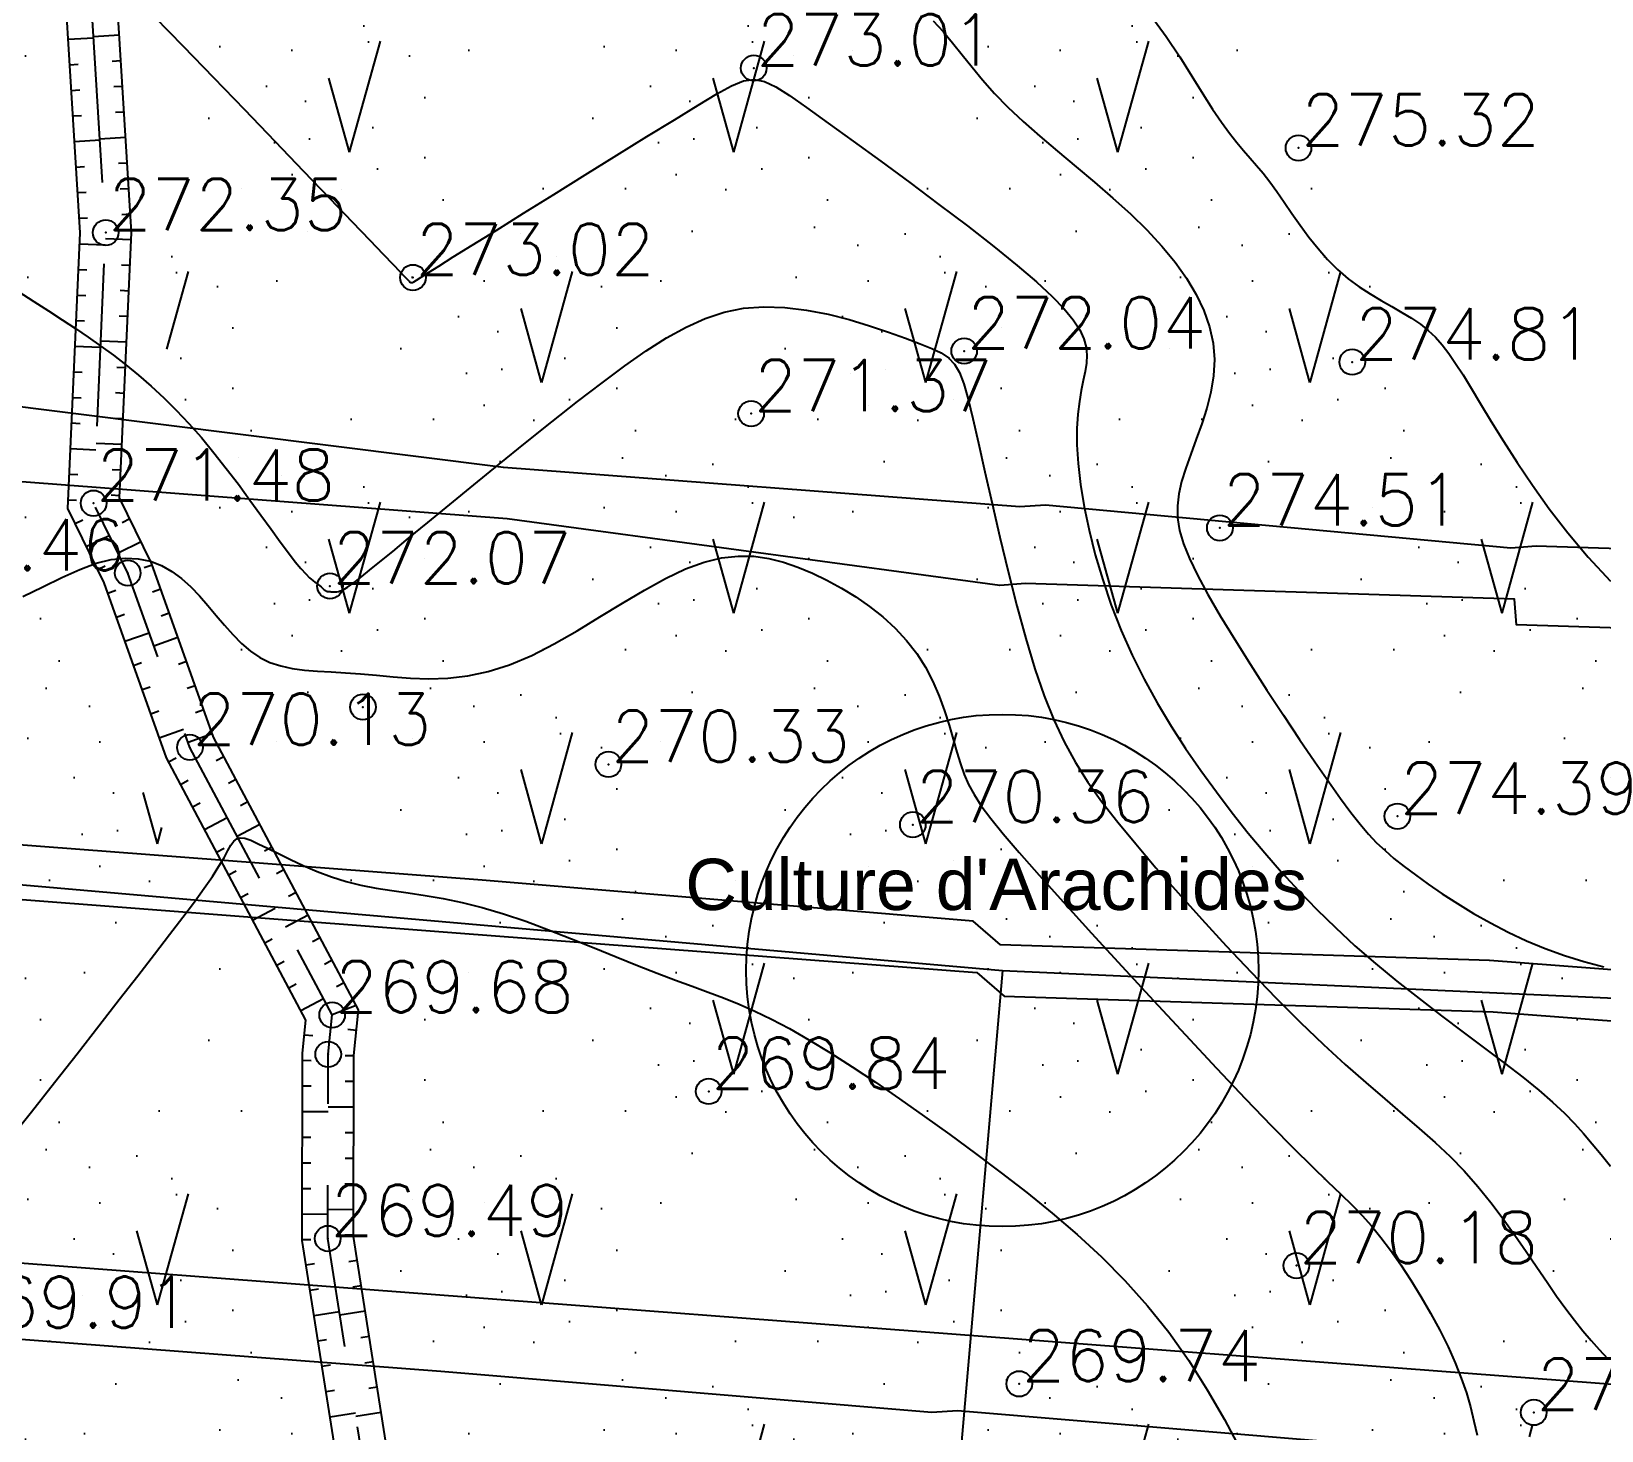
# Model space of a CAD drawing. Header units: millimetres. Extents: x 524954 to 526204, y 9523489 to 9524010.
# Drawn here: x 525608.79 to 525639.45, y 9523613.05 to 9523640.36 of the extents above; entities that cross this region are included whole.
import ezdxf
from ezdxf.enums import TextEntityAlignment as Align

# ---------------------------------------------------------------- set-up
doc = ezdxf.new("R2010")
doc.units = ezdxf.units.MM
doc.header["$PDMODE"] = 32
doc.header["$PDSIZE"] = 0.5
doc.linetypes.add('CACHE2', pattern=[4.7625, 3.175, -1.5875])
for name, color, linetype in [('Bas_Talus', 40, 'CACHE2'), ('CN_01_00', 3, 'Continuous'), ('CN_02_00', 4, 'Continuous'), ('CN_05_00', 6, 'Continuous'), ('CN_10_00', 1, 'Continuous'), ('Haut_Talus', 30, 'Continuous'), ('PLUME_1', 7, 'Continuous'), ('PLUME_2', 1, 'Continuous'), ('PLUME_3', 4, 'Continuous'), ('PLUME_5', 6, 'Continuous'), ('PLUME_6', 2, 'Continuous'), ('Talus', 2, 'Continuous'), ('TopoAlt', 3, 'Continuous'), ('TOPOJIS', 7, 'Continuous'), ('Toponomie', 7, 'CACHE2'), ('Végétation_Plantation', 70, 'Continuous')]:
    doc.layers.add(name, color=color, linetype=linetype)
doc.styles.add('Simplex 1.0', font='Simplex.shx', dxfattribs={"width": 0.99, "height": 1})
doc.styles.get("Standard").update_dxf_attribs({"font": 'arial.ttf'})
pattern_1 = [(74.475889, (0, 0), (-3.750000001, 13.500000005), [2.25, -11.761156275]), (74.475889, (3.75, 4.5), (-3.750000001, 13.500000005), [2.25, -11.761156275]), (74.475889, (7.5, 9), (-3.750000001, 13.500000005), [2.25, -11.761156275]), (105.524111, (0, 0), (-7.500000003, 4e-10), [1.5, -12.511156275]), (105.524111, (3.75, 4.5), (-7.500000003, 4e-10), [1.5, -12.511156275]), (105.524111, (7.5, 9), (-7.500000003, 4e-10), [1.5, -12.511156275]), (0, (0.453, 0.484), (3.75, 4.5), [0, -7.5]), (0, (1.468, 1.072), (3.75, 4.5), [0, -7.5]), (0, (1.1713, 1.8804), (3.75, 4.5), [0, -7.5]), (0, (2.327, 1.9907), (3.75, 4.5), [0, -7.5]), (0, (1.64, 3.7912), (3.75, 4.5), [0, -7.5]), (0, (0.3684, 2.1545), (3.75, 4.5), [0, -7.5]), (0, (0.281, 2.4684), (3.75, 4.5), [0, -7.5]), (0, (0.0314, 3.7912), (3.75, 4.5), [0, -7.5]), (0, (-0.7807, 0.2634), (3.75, 4.5), [0, -7.5]), (0, (-0.8588, 0.9984), (3.75, 4.5), [0, -7.5]), (0, (-1.468, 0.19), (3.75, 4.5), [0, -7.5]), (0, (-1.624, 1.2924), (3.75, 4.5), [0, -7.5]), (0, (-1.1242, 1.9905), (3.75, 4.5), [0, -7.5]), (0, (-1.3274, 2.6888), (3.75, 4.5), [0, -7.5]), (0, (-1.9207, 3.5707), (3.75, 4.5), [0, -7.5]), (0, (-0.406, 2.9085), (3.75, 4.5), [0, -7.5]), (0, (-2.53, 2.064), (3.75, 4.5), [0, -7.5]), (0, (-2.7485, 0.6675), (3.75, 4.5), [0, -7.5]), (0, (-1.1235, -0.4347), (3.75, 4.5), [0, -7.5]), (0, (-0.156, -0.7287), (3.75, 4.5), [0, -7.5]), (0, (-0.812, -1.537), (3.75, 4.5), [0, -7.5]), (0, (1.5774, -1.4635), (3.75, 4.5), [0, -7.5]), (0, (0.5466, -0.3245), (3.75, 4.5), [0, -7.5]), (0, (1.468, -0.104), (3.75, 4.5), [0, -7.5])]

# ---------------------------------------------------------------- blocks, each defined once
blk = doc.blocks.new('TCPOINT M')
at = {"color": 0}
blk.add_point((0, 0), dxfattribs=at)
at = {"layer": 'TopoAlt', "style": 'Simplex 1.0', "width": 0.99}
blk.add_attdef('ALT', (0.15, 0.15), '', height=1, dxfattribs=at)

msp = doc.modelspace()

# ---------------------------------------------------------------- hatches: boundary and pattern name
at = {"layer": 'Végétation_Plantation', "linetype": 'CACHE2', "ltscale": 0.5}
h = msp.add_hatch(dxfattribs=at)
h.set_pattern_fill('BROUSS', color=256, scale=1.5, style=0)
h.set_pattern_definition(pattern_1)
h.paths.add_polyline_path([(525636.508, 9523601.78), (525621.22, 9523601.247), (525618.109, 9523604.442), (525615.887, 9523615.536), (525615.626, 9523622.251), (525613.687, 9523626.185), (525611.435, 9523631.764), (525611.435, 9523637.385), (525611.122, 9523643.467), (525610.49, 9523652.093), (525620.789, 9523652.593), (525624.689, 9523647.401), (525628.189, 9523644.006), (525633.391, 9523640.304), (525636.388, 9523634.459), (525641.002, 9523626.13), (525644.153, 9523616.455), (525639.235, 9523614.496), (525637.62, 9523612.383), (525636.728, 9523605.652)])
h = msp.add_hatch(dxfattribs=at)
h.set_pattern_fill('BROUSS', color=256, scale=1.5, style=0)
h.set_pattern_definition(pattern_1)
edge = h.paths.add_edge_path()
edge.add_line((525603.708, 9523651.917), (525604.316, 9523643.682))
edge.add_line((525604.316, 9523643.682), (525604.258, 9523638.43))
edge.add_line((525604.258, 9523638.43), (525602.189, 9523630.893))
edge.add_line((525602.189, 9523630.893), (525600.46, 9523615.84))
edge.add_line((525600.46, 9523615.84), (525600.246, 9523608.403))
edge.add_line((525600.246, 9523608.403), (525608.91, 9523600.84))
edge.add_line((525608.91, 9523600.84), (525613.364, 9523595.903))
edge.add_line((525613.364, 9523595.903), (525618.862, 9523592.168))
edge.add_line((525618.862, 9523592.168), (525621.565, 9523591.927))
edge.add_line((525621.565, 9523591.927), (525622.564, 9523594.28))
edge.add_line((525622.564, 9523594.28), (525620.711, 9523597.954))
edge.add_line((525620.711, 9523597.954), (525616.544, 9523601.433))
edge.add_line((525616.544, 9523601.433), (525615.815, 9523602.539))
edge.add_line((525615.815, 9523602.539), (525614.269, 9523607.932))
edge.add_line((525614.269, 9523607.932), (525614.127, 9523611.871))
edge.add_line((525614.127, 9523611.871), (525613.362, 9523616.707))
edge.add_line((525613.362, 9523616.707), (525613.37, 9523620.459))
edge.add_line((525613.37, 9523620.459), (525613.416, 9523620.919))
edge.add_line((525613.416, 9523620.919), (525610.77, 9523625.896))
edge.add_line((525610.77, 9523625.896), (525609.551, 9523629.318))
edge.add_line((525609.551, 9523629.318), (525608.776, 9523630.898))
edge.add_line((525608.776, 9523630.898), (525609.025, 9523636.424))
edge.add_line((525609.025, 9523636.424), (525608.54, 9523644.276))
edge.add_line((525608.54, 9523644.276), (525607.714, 9523651.451))
edge.add_line((525607.714, 9523651.451), (525603.758, 9523651.916))

# ---------------------------------------------------------------- linework, layer by layer
at = {"layer": 'Bas_Talus', "flags": 128}
msp.add_lwpolyline([(525626.263, 9523584.629), (525624.147, 9523590.232), (525623.755, 9523594.62), (525621.685, 9523598.727), (525617.462, 9523602.252), (525616.934, 9523603.053), (525615.48, 9523608.124), (525615.341, 9523611.988), (525614.579, 9523616.801), (525614.587, 9523620.397), (525614.664, 9523621.165), (525611.887, 9523626.388), (525610.674, 9523629.791), (525610.006, 9523631.154), (525610.243, 9523636.435), (525609.753, 9523644.383), (525608.922, 9523651.591)], dxfattribs=at)
at = {"layer": 'CN_01_00', "flags": 128}
for points, elevation in [([(525611.194, 9523640.647), (525611.755, 9523640.074), (525612.348, 9523639.464), (525612.952, 9523638.839), (525613.545, 9523638.222), (525614.107, 9523637.636), (525614.616, 9523637.104), (525615.052, 9523636.648), (525615.398, 9523636.287), (525615.661, 9523636.013), (525615.853, 9523635.813), (525615.985, 9523635.676), (525616.069, 9523635.589), (525616.117, 9523635.54), (525616.141, 9523635.515), (525616.153, 9523635.504), (525616.161, 9523635.494), (525616.169, 9523635.485), (525616.177, 9523635.477), (525616.185, 9523635.47), (525616.193, 9523635.465), (525616.201, 9523635.461), (525616.21, 9523635.459), (525616.219, 9523635.459), (525616.232, 9523635.463), (525616.258, 9523635.477), (525616.31, 9523635.509), (525616.401, 9523635.566), (525616.543, 9523635.655), (525616.748, 9523635.783), (525617.029, 9523635.96), (525617.399, 9523636.191), (525617.863, 9523636.48), (525618.403, 9523636.816), (525618.992, 9523637.183), (525619.607, 9523637.564), (525620.221, 9523637.945), (525620.809, 9523638.309), (525621.346, 9523638.64), (525621.807, 9523638.924), (525622.173, 9523639.146), (525622.462, 9523639.303), (525622.697, 9523639.396), (525622.904, 9523639.424), (525623.106, 9523639.386), (525623.327, 9523639.282), (525623.593, 9523639.112), (525623.927, 9523638.875), (525624.345, 9523638.574), (525624.835, 9523638.22), (525625.374, 9523637.828), (525625.94, 9523637.412), (525626.511, 9523636.987), (525627.065, 9523636.566), (525627.581, 9523636.164), (525628.037, 9523635.796), (525628.415, 9523635.473), (525628.719, 9523635.192), (525628.956, 9523634.946), (525629.133, 9523634.731), (525629.258, 9523634.539), (525629.338, 9523634.364), (525629.382, 9523634.202), (525629.396, 9523634.045), (525629.388, 9523633.887), (525629.363, 9523633.723), (525629.329, 9523633.547), (525629.29, 9523633.354), (525629.252, 9523633.137), (525629.221, 9523632.892), (525629.203, 9523632.611), (525629.203, 9523632.291), (525629.227, 9523631.926), (525629.275, 9523631.522), (525629.347, 9523631.086), (525629.443, 9523630.625), (525629.563, 9523630.146), (525629.707, 9523629.656), (525629.875, 9523629.162), (525630.066, 9523628.671), (525630.281, 9523628.189), (525630.517, 9523627.717), (525630.772, 9523627.255), (525631.042, 9523626.804), (525631.326, 9523626.364), (525631.622, 9523625.935), (525631.926, 9523625.517), (525632.236, 9523625.11), (525632.55, 9523624.715), (525632.87, 9523624.33), (525633.198, 9523623.954), (525633.536, 9523623.586), (525633.887, 9523623.224), (525634.252, 9523622.869), (525634.633, 9523622.517), (525635.034, 9523622.169), (525635.453, 9523621.824), (525635.885, 9523621.483), (525636.319, 9523621.15), (525636.748, 9523620.827), (525637.162, 9523620.518), (525637.552, 9523620.224), (525637.909, 9523619.949), (525638.224, 9523619.695), (525638.492, 9523619.464), (525638.72, 9523619.251), (525638.917, 9523619.048), (525639.096, 9523618.85), (525639.265, 9523618.65), (525639.437, 9523618.441), (525639.62, 9523618.216)], 273), ([(525608.623, 9523629.33), (525609.019, 9523629.52), (525609.39, 9523629.701), (525609.736, 9523629.859), (525610.057, 9523629.981), (525610.353, 9523630.055), (525610.627, 9523630.084), (525610.88, 9523630.071), (525611.115, 9523630.02), (525611.332, 9523629.936), (525611.535, 9523629.822), (525611.725, 9523629.683), (525611.905, 9523629.523), (525612.075, 9523629.346), (525612.24, 9523629.158), (525612.401, 9523628.965), (525612.562, 9523628.773), (525612.724, 9523628.589), (525612.892, 9523628.418), (525613.067, 9523628.267), (525613.252, 9523628.141), (525613.45, 9523628.046), (525613.661, 9523627.977), (525613.885, 9523627.929), (525614.123, 9523627.898), (525614.375, 9523627.877), (525614.642, 9523627.862), (525614.923, 9523627.846), (525615.219, 9523627.825), (525615.529, 9523627.796), (525615.855, 9523627.765), (525616.196, 9523627.74), (525616.552, 9523627.729), (525616.923, 9523627.741), (525617.31, 9523627.785), (525617.712, 9523627.868), (525618.129, 9523627.999), (525618.56, 9523628.183), (525619.001, 9523628.409), (525619.448, 9523628.664), (525619.893, 9523628.933), (525620.333, 9523629.202), (525620.761, 9523629.458), (525621.173, 9523629.685), (525621.563, 9523629.871), (525621.927, 9523630.005), (525622.268, 9523630.087), (525622.589, 9523630.123), (525622.895, 9523630.119), (525623.189, 9523630.078), (525623.476, 9523630.005), (525623.758, 9523629.907), (525624.04, 9523629.787), (525624.324, 9523629.649), (525624.608, 9523629.495), (525624.887, 9523629.325), (525625.158, 9523629.138), (525625.417, 9523628.934), (525625.659, 9523628.714), (525625.88, 9523628.477), (525626.076, 9523628.223), (525626.246, 9523627.954), (525626.39, 9523627.674), (525626.512, 9523627.387), (525626.617, 9523627.101), (525626.708, 9523626.82), (525626.788, 9523626.551), (525626.861, 9523626.297), (525626.932, 9523626.066), (525627.004, 9523625.859), (525627.088, 9523625.664), (525627.195, 9523625.466), (525627.336, 9523625.249), (525627.523, 9523624.999), (525627.766, 9523624.701), (525628.078, 9523624.338), (525628.469, 9523623.896), (525628.945, 9523623.365), (525629.49, 9523622.764), (525630.082, 9523622.116), (525630.701, 9523621.445), (525631.324, 9523620.774), (525631.929, 9523620.128), (525632.497, 9523619.529), (525633.004, 9523619.003), (525633.435, 9523618.567), (525633.796, 9523618.209), (525634.099, 9523617.915), (525634.355, 9523617.668), (525634.575, 9523617.452), (525634.771, 9523617.25), (525634.954, 9523617.046), (525635.137, 9523616.824), (525635.328, 9523616.571), (525635.525, 9523616.29), (525635.724, 9523615.987), (525635.92, 9523615.669), (525636.109, 9523615.343), (525636.287, 9523615.014), (525636.449, 9523614.69), (525636.59, 9523614.376), (525636.709, 9523614.078), (525636.807, 9523613.792), (525636.888, 9523613.514), (525636.956, 9523613.238), (525637.015, 9523612.961)], 271)]:
    msp.add_lwpolyline(points, dxfattribs=dict(at, elevation=elevation))
at = {"layer": 'CN_02_00', "flags": 128}
for points, elevation in [([(525626.399, 9523640.569), (525626.592, 9523640.359), (525626.777, 9523640.139), (525626.963, 9523639.908), (525627.156, 9523639.667), (525627.364, 9523639.415), (525627.596, 9523639.154), (525627.858, 9523638.884), (525628.155, 9523638.604), (525628.481, 9523638.317), (525628.828, 9523638.023), (525629.187, 9523637.723), (525629.55, 9523637.419), (525629.907, 9523637.11), (525630.251, 9523636.8), (525630.572, 9523636.487), (525630.863, 9523636.174), (525631.121, 9523635.86), (525631.345, 9523635.546), (525631.533, 9523635.23), (525631.683, 9523634.914), (525631.793, 9523634.598), (525631.862, 9523634.28), (525631.888, 9523633.961), (525631.871, 9523633.642), (525631.818, 9523633.324), (525631.738, 9523633.009), (525631.64, 9523632.701), (525631.533, 9523632.402), (525631.426, 9523632.113), (525631.328, 9523631.838), (525631.247, 9523631.578), (525631.191, 9523631.335), (525631.165, 9523631.101), (525631.17, 9523630.867), (525631.209, 9523630.623), (525631.285, 9523630.362), (525631.4, 9523630.072), (525631.556, 9523629.747), (525631.757, 9523629.375), (525632.003, 9523628.953), (525632.284, 9523628.491), (525632.59, 9523628.004), (525632.911, 9523627.507), (525633.235, 9523627.015), (525633.551, 9523626.543), (525633.85, 9523626.105), (525634.119, 9523625.717), (525634.352, 9523625.39), (525634.553, 9523625.117), (525634.732, 9523624.889), (525634.897, 9523624.695), (525635.056, 9523624.526), (525635.219, 9523624.372), (525635.394, 9523624.222), (525635.59, 9523624.066), (525635.813, 9523623.898), (525636.063, 9523623.718), (525636.337, 9523623.53), (525636.633, 9523623.338), (525636.947, 9523623.147), (525637.279, 9523622.96), (525637.625, 9523622.781), (525637.982, 9523622.614), (525638.348, 9523622.462), (525638.722, 9523622.327), (525639.103, 9523622.208), (525639.488, 9523622.107)], 274), ([(525608.529, 9523635.29), (525608.837, 9523635.092), (525609.125, 9523634.907), (525609.396, 9523634.733), (525609.654, 9523634.563), (525609.904, 9523634.395), (525610.149, 9523634.222), (525610.394, 9523634.042), (525610.639, 9523633.853), (525610.885, 9523633.652), (525611.13, 9523633.439), (525611.375, 9523633.212), (525611.621, 9523632.97), (525611.866, 9523632.711), (525612.112, 9523632.434), (525612.357, 9523632.139), (525612.598, 9523631.833), (525612.834, 9523631.523), (525613.06, 9523631.216), (525613.274, 9523630.922), (525613.472, 9523630.646), (525613.652, 9523630.398), (525613.81, 9523630.185), (525613.945, 9523630.012), (525614.056, 9523629.877), (525614.149, 9523629.773), (525614.223, 9523629.697), (525614.284, 9523629.643), (525614.331, 9523629.605), (525614.369, 9523629.579), (525614.4, 9523629.558), (525614.426, 9523629.54), (525614.448, 9523629.522), (525614.466, 9523629.506), (525614.482, 9523629.491), (525614.496, 9523629.477), (525614.509, 9523629.465), (525614.521, 9523629.455), (525614.533, 9523629.447), (525614.546, 9523629.44), (525614.56, 9523629.436), (525614.574, 9523629.433), (525614.59, 9523629.431), (525614.606, 9523629.429), (525614.624, 9523629.428), (525614.642, 9523629.427), (525614.661, 9523629.426), (525614.682, 9523629.424), (525614.704, 9523629.423), (525614.729, 9523629.423), (525614.756, 9523629.425), (525614.787, 9523629.432), (525614.823, 9523629.443), (525614.864, 9523629.459), (525614.91, 9523629.483), (525614.964, 9523629.516), (525615.032, 9523629.562), (525615.122, 9523629.629), (525615.241, 9523629.721), (525615.396, 9523629.845), (525615.595, 9523630.007), (525615.847, 9523630.213), (525616.157, 9523630.469), (525616.531, 9523630.777), (525616.959, 9523631.129), (525617.428, 9523631.514), (525617.924, 9523631.918), (525618.436, 9523632.332), (525618.95, 9523632.742), (525619.454, 9523633.137), (525619.934, 9523633.506), (525620.38, 9523633.837), (525620.797, 9523634.13), (525621.193, 9523634.381), (525621.573, 9523634.591), (525621.945, 9523634.758), (525622.317, 9523634.881), (525622.696, 9523634.959), (525623.089, 9523634.99), (525623.5, 9523634.977), (525623.922, 9523634.924), (525624.346, 9523634.841), (525624.761, 9523634.737), (525625.158, 9523634.618), (525625.528, 9523634.495), (525625.86, 9523634.375), (525626.144, 9523634.267), (525626.374, 9523634.176), (525626.556, 9523634.089), (525626.7, 9523633.991), (525626.815, 9523633.868), (525626.911, 9523633.703), (525626.996, 9523633.481), (525627.081, 9523633.188), (525627.174, 9523632.806), (525627.284, 9523632.328), (525627.409, 9523631.769), (525627.549, 9523631.15), (525627.701, 9523630.493), (525627.863, 9523629.82), (525628.032, 9523629.152), (525628.207, 9523628.512), (525628.385, 9523627.921), (525628.566, 9523627.394), (525628.754, 9523626.923), (525628.955, 9523626.495), (525629.175, 9523626.096), (525629.419, 9523625.711), (525629.692, 9523625.326), (525630.002, 9523624.928), (525630.352, 9523624.503), (525630.747, 9523624.04), (525631.18, 9523623.547), (525631.64, 9523623.035), (525632.118, 9523622.515), (525632.605, 9523621.999), (525633.09, 9523621.498), (525633.565, 9523621.023), (525634.019, 9523620.586), (525634.444, 9523620.195), (525634.842, 9523619.844), (525635.214, 9523619.525), (525635.562, 9523619.23), (525635.889, 9523618.951), (525636.197, 9523618.678), (525636.489, 9523618.404), (525636.766, 9523618.12), (525637.031, 9523617.819), (525637.284, 9523617.507), (525637.525, 9523617.187), (525637.756, 9523616.866), (525637.975, 9523616.548), (525638.184, 9523616.241), (525638.382, 9523615.949), (525638.57, 9523615.677), (525638.749, 9523615.431), (525638.92, 9523615.207), (525639.084, 9523615.002), (525639.245, 9523614.812), (525639.403, 9523614.633), (525639.56, 9523614.461)], 272)]:
    msp.add_lwpolyline(points, dxfattribs=dict(at, elevation=elevation))
at = {"layer": 'CN_05_00', "elevation": 275, "flags": 128}
msp.add_lwpolyline([(525630.645, 9523640.674), (525630.944, 9523640.263), (525631.211, 9523639.865), (525631.45, 9523639.489), (525631.663, 9523639.146), (525631.854, 9523638.844), (525632.025, 9523638.59), (525632.181, 9523638.377), (525632.325, 9523638.195), (525632.459, 9523638.036), (525632.587, 9523637.889), (525632.713, 9523637.745), (525632.839, 9523637.595), (525632.97, 9523637.429), (525633.106, 9523637.24), (525633.251, 9523637.031), (525633.403, 9523636.81), (525633.564, 9523636.58), (525633.733, 9523636.35), (525633.911, 9523636.125), (525634.098, 9523635.91), (525634.294, 9523635.713), (525634.5, 9523635.537), (525634.713, 9523635.38), (525634.927, 9523635.24), (525635.141, 9523635.111), (525635.349, 9523634.992), (525635.549, 9523634.877), (525635.737, 9523634.764), (525635.909, 9523634.649), (525636.062, 9523634.528), (525636.202, 9523634.396), (525636.334, 9523634.248), (525636.464, 9523634.079), (525636.598, 9523633.884), (525636.742, 9523633.659), (525636.902, 9523633.397), (525637.084, 9523633.095), (525637.292, 9523632.748), (525637.53, 9523632.363), (525637.797, 9523631.946), (525638.096, 9523631.504), (525638.426, 9523631.044), (525638.79, 9523630.574), (525639.188, 9523630.1), (525639.621, 9523629.63)], dxfattribs=at)
at = {"layer": 'CN_10_00', "elevation": 270, "flags": 128}
msp.add_lwpolyline([(525608.351, 9523618.718), (525608.796, 9523619.277), (525609.244, 9523619.845), (525609.685, 9523620.408), (525610.109, 9523620.952), (525610.507, 9523621.464), (525610.871, 9523621.931), (525611.198, 9523622.354), (525611.491, 9523622.734), (525611.75, 9523623.073), (525611.975, 9523623.374), (525612.167, 9523623.639), (525612.327, 9523623.869), (525612.455, 9523624.067), (525612.553, 9523624.235), (525612.628, 9523624.372), (525612.689, 9523624.479), (525612.744, 9523624.557), (525612.802, 9523624.605), (525612.871, 9523624.624), (525612.958, 9523624.613), (525613.074, 9523624.575), (525613.223, 9523624.508), (525613.405, 9523624.419), (525613.614, 9523624.315), (525613.848, 9523624.2), (525614.1, 9523624.082), (525614.369, 9523623.966), (525614.649, 9523623.86), (525614.936, 9523623.768), (525615.227, 9523623.697), (525615.525, 9523623.64), (525615.831, 9523623.592), (525616.149, 9523623.546), (525616.481, 9523623.497), (525616.831, 9523623.438), (525617.2, 9523623.363), (525617.593, 9523623.265), (525618.009, 9523623.14), (525618.443, 9523622.993), (525618.888, 9523622.829), (525619.336, 9523622.654), (525619.78, 9523622.476), (525620.212, 9523622.3), (525620.625, 9523622.132), (525621.011, 9523621.979), (525621.365, 9523621.845), (525621.694, 9523621.724), (525622.005, 9523621.611), (525622.307, 9523621.497), (525622.608, 9523621.376), (525622.917, 9523621.241), (525623.242, 9523621.084), (525623.592, 9523620.9), (525623.972, 9523620.682), (525624.381, 9523620.432), (525624.815, 9523620.154), (525625.27, 9523619.851), (525625.743, 9523619.527), (525626.229, 9523619.185), (525626.724, 9523618.829), (525627.224, 9523618.462), (525627.727, 9523618.086), (525628.227, 9523617.699), (525628.723, 9523617.298), (525629.209, 9523616.88), (525629.683, 9523616.442), (525630.141, 9523615.979), (525630.58, 9523615.49), (525630.996, 9523614.97), (525631.386, 9523614.42), (525631.749, 9523613.848), (525632.083, 9523613.267), (525632.388, 9523612.689)], dxfattribs=at)
at = {"layer": 'Haut_Talus', "flags": 128}
for points in [[(525624.645, 9523590.277), (525624.245, 9523594.759), (525622.084, 9523599.044), (525617.839, 9523602.589), (525617.393, 9523603.265), (525615.978, 9523608.203), (525615.839, 9523612.036), (525615.079, 9523616.84), (525615.087, 9523620.371), (525615.176, 9523621.266), (525612.345, 9523626.59), (525611.136, 9523629.986), (525610.511, 9523631.259), (525610.744, 9523636.439), (525610.251, 9523644.427), (525609.419, 9523651.648)], [(525623.649, 9523590.188), (525623.266, 9523594.48), (525621.285, 9523598.409), (525617.085, 9523601.916), (525616.474, 9523602.842), (525614.983, 9523608.045), (525614.842, 9523611.94), (525614.079, 9523616.763), (525614.087, 9523620.422), (525614.151, 9523621.064), (525611.428, 9523626.186), (525610.213, 9523629.597), (525609.501, 9523631.049), (525609.743, 9523636.43), (525609.255, 9523644.339), (525608.426, 9523651.533)]]:
    msp.add_lwpolyline(points, dxfattribs=at)
at = {"layer": 'PLUME_1'}
msp.add_lwpolyline([(525458.473, 9523640.258), (525480.389, 9523635.341), (525499.593, 9523633.233), (525627.749, 9523622.033), (525657.425, 9523620.69), (525687.455, 9523621.378), (525717.375, 9523623.562), (525747.113, 9523628.239), (525776.244, 9523634.376), (525805.193, 9523643.006), (525833.533, 9523653.096), (525860.731, 9523665.108), (525887.284, 9523679.078), (525913.194, 9523695.007), (525937.497, 9523712.322), (525960.695, 9523731.06), (525982.749, 9523751.721), (526003.235, 9523773.269), (526022.079, 9523796.703), (526039.853, 9523821.062), (526045.291, 9523828.979), (526068.175, 9523865.742)], dxfattribs=at)
msp.add_circle((525627.749, 9523622.033), 5, dxfattribs=at)
at = {"layer": 'PLUME_2'}
msp.add_lwpolyline([(525627.749, 9523622.033), (525617.389, 9523502.963)], dxfattribs=at)
at = {"layer": 'PLUME_3'}
for points in [[(525716.84, 9523624.024), (525707.365, 9523623.332), (525697.428, 9523622.106), (525697.428, 9523622.106), (525687.418, 9523621.876), (525677.445, 9523621.148), (525667.435, 9523620.919), (525667.399, 9523621.418), (525657.389, 9523621.188), (525647.342, 9523621.458), (525637.26, 9523622.226), (525637.26, 9523622.226), (525627.712, 9523622.532), (525627.177, 9523622.994), (525617.593, 9523623.798), (525607.51, 9523624.566), (525597.428, 9523625.334), (525587.345, 9523626.102), (525577.761, 9523626.907), (525567.678, 9523627.675)], [(525567.253, 9523626.641), (525577.335, 9523625.873), (525587.418, 9523625.105), (525597.501, 9523624.337), (525607.085, 9523623.533), (525617.167, 9523622.764), (525627.25, 9523621.996), (525627.785, 9523621.534), (525637.333, 9523621.228), (525647.415, 9523620.46), (525657.461, 9523620.191), (525657.461, 9523620.191), (525667.471, 9523620.42), (525677.518, 9523620.151), (525687.491, 9523620.879), (525687.491, 9523620.879), (525697.501, 9523621.108), (525707.438, 9523622.335), (525717.411, 9523623.063)]]:
    msp.add_lwpolyline(points, dxfattribs=at)
at = {"layer": 'PLUME_5'}
for points in [[(525716.33, 9523631.005), (525706.357, 9523630.277), (525696.919, 9523629.087), (525696.919, 9523629.087), (525686.909, 9523628.858), (525676.935, 9523628.13), (525667.424, 9523627.937), (525667.424, 9523627.937), (525657.378, 9523628.206), (525647.331, 9523628.476), (525637.784, 9523628.781), (525637.747, 9523629.28), (525628.2, 9523629.586), (525627.701, 9523629.549), (525618.081, 9523630.852), (525607.998, 9523631.62), (525597.915, 9523632.389), (525587.833, 9523633.157), (525578.249, 9523633.961), (525568.166, 9523634.729)], [(525566.728, 9523620.085), (525576.847, 9523618.819), (525586.93, 9523618.051), (525597.013, 9523617.283), (525606.597, 9523616.478), (525616.679, 9523615.71), (525626.762, 9523614.942), (525626.762, 9523614.942), (525636.845, 9523614.174), (525646.927, 9523613.406), (525656.974, 9523613.137), (525657.472, 9523613.173), (525667.482, 9523613.403), (525677.529, 9523613.133), (525687.502, 9523613.861), (525688.001, 9523613.898), (525698.011, 9523614.127), (525707.948, 9523615.354), (525717.921, 9523616.082)]]:
    msp.add_lwpolyline(points, dxfattribs=at)
at = {"layer": 'PLUME_6'}
for points in [[(525716.221, 9523632.501), (525706.248, 9523631.773), (525696.809, 9523630.583), (525696.809, 9523630.583), (525686.799, 9523630.354), (525676.826, 9523629.626), (525667.315, 9523629.433), (525667.315, 9523629.433), (525657.269, 9523629.702), (525647.721, 9523630.008), (525638.173, 9523630.314), (525637.675, 9523630.277), (525628.589, 9523631.118), (525628.091, 9523631.082), (525618.008, 9523631.85), (525607.889, 9523633.117), (525598.305, 9523633.921), (525588.222, 9523634.689), (525578.14, 9523635.457), (525568.057, 9523636.225)], [(525566.838, 9523618.589), (525576.957, 9523617.323), (525586.541, 9523616.518), (525596.623, 9523615.75), (525606.706, 9523614.982), (525616.789, 9523614.214), (525626.373, 9523613.41), (525626.871, 9523613.446), (525636.455, 9523612.642), (525647.037, 9523611.91), (525657.083, 9523611.641), (525657.582, 9523611.677), (525667.093, 9523611.87), (525677.638, 9523611.637), (525687.611, 9523612.365), (525688.11, 9523612.402), (525698.12, 9523612.631), (525708.057, 9523613.858), (525718.03, 9523614.586)]]:
    msp.add_lwpolyline(points, dxfattribs=at)
at = {"layer": 'Talus'}
for p, q in [((525610.506, 9523640.288), (525610.007, 9523640.257)), ((525609.509, 9523640.21), (525610.008, 9523640.241)), ((525609.54, 9523639.711), (525609.706, 9523639.721)), ((525610.537, 9523639.789), (525610.371, 9523639.778)), ((525609.571, 9523639.212), (525609.737, 9523639.222)), ((525610.568, 9523639.289), (525610.402, 9523639.279)), ((525609.602, 9523638.713), (525609.768, 9523638.723)), ((525610.599, 9523638.79), (525610.432, 9523638.78)), ((525609.632, 9523638.214), (525610.132, 9523638.244)), ((525610.63, 9523638.291), (525610.131, 9523638.261)), ((525610.66, 9523637.792), (525610.494, 9523637.782)), ((525609.663, 9523637.715), (525609.83, 9523637.725)), ((525609.694, 9523637.216), (525609.86, 9523637.226)), ((525610.691, 9523637.293), (525610.525, 9523637.283)), ((525609.725, 9523636.716), (525609.891, 9523636.727)), ((525610.722, 9523636.794), (525610.556, 9523636.784)), ((525610.737, 9523636.295), (525610.238, 9523636.317)), ((525609.733, 9523636.217), (525610.232, 9523636.195)), ((525609.711, 9523635.718), (525609.877, 9523635.71)), ((525610.715, 9523635.796), (525610.549, 9523635.803)), ((525609.688, 9523635.218), (525609.855, 9523635.211)), ((525610.693, 9523635.296), (525610.526, 9523635.304)), ((525610.67, 9523634.797), (525610.504, 9523634.804)), ((525609.666, 9523634.719), (525609.832, 9523634.711)), ((525609.643, 9523634.219), (525610.143, 9523634.197)), ((525610.648, 9523634.297), (525610.148, 9523634.319)), ((525610.625, 9523633.798), (525610.459, 9523633.805)), ((525609.621, 9523633.72), (525609.787, 9523633.712)), ((525609.598, 9523633.22), (525609.765, 9523633.213)), ((525610.603, 9523633.298), (525610.436, 9523633.306)), ((525609.576, 9523632.721), (525609.742, 9523632.713)), ((525610.58, 9523632.799), (525610.414, 9523632.806)), ((525610.558, 9523632.299), (525610.059, 9523632.321)), ((525609.554, 9523632.221), (525610.053, 9523632.199)), ((525609.531, 9523631.722), (525609.698, 9523631.714)), ((525610.536, 9523631.8), (525610.369, 9523631.807)), ((525609.509, 9523631.222), (525609.675, 9523631.215)), ((525610.513, 9523631.3), (525610.347, 9523631.308)), ((525609.644, 9523630.756), (525609.794, 9523630.829)), ((525610.713, 9523630.847), (525610.564, 9523630.774)), ((525609.865, 9523630.307), (525610.314, 9523630.527)), ((525610.934, 9523630.398), (525610.485, 9523630.178)), ((525610.085, 9523629.858), (525610.234, 9523629.931)), ((525611.149, 9523629.947), (525610.992, 9523629.891)), ((525610.283, 9523629.4), (525610.44, 9523629.456)), ((525611.317, 9523629.476), (525611.16, 9523629.42)), ((525610.451, 9523628.929), (525610.608, 9523628.985)), ((525611.485, 9523629.005), (525611.328, 9523628.949)), ((525610.618, 9523628.458), (525611.089, 9523628.625)), ((525611.653, 9523628.534), (525611.182, 9523628.366)), ((525610.786, 9523627.987), (525610.943, 9523628.043)), ((525611.821, 9523628.063), (525611.664, 9523628.007)), ((525610.954, 9523627.516), (525611.111, 9523627.572)), ((525611.988, 9523627.592), (525611.831, 9523627.536)), ((525611.122, 9523627.045), (525611.279, 9523627.101)), ((525612.156, 9523627.121), (525611.999, 9523627.065)), ((525611.29, 9523626.574), (525611.761, 9523626.741)), ((525612.324, 9523626.65), (525611.853, 9523626.482)), ((525611.469, 9523626.108), (525611.616, 9523626.186)), ((525612.55, 9523626.205), (525612.403, 9523626.127)), ((525611.704, 9523625.666), (525611.851, 9523625.745)), ((525612.785, 9523625.764), (525612.638, 9523625.685)), ((525611.939, 9523625.225), (525612.086, 9523625.303)), ((525613.02, 9523625.322), (525612.872, 9523625.244)), ((525612.173, 9523624.783), (525612.615, 9523625.018)), ((525613.254, 9523624.881), (525612.813, 9523624.646)), ((525612.408, 9523624.342), (525612.555, 9523624.42)), ((525613.489, 9523624.439), (525613.342, 9523624.361)), ((525613.724, 9523623.998), (525613.577, 9523623.919)), ((525612.643, 9523623.9), (525612.79, 9523623.979)), ((525612.878, 9523623.459), (525613.025, 9523623.537)), ((525613.959, 9523623.556), (525613.811, 9523623.478)), ((525613.112, 9523623.018), (525613.554, 9523623.252)), ((525614.193, 9523623.115), (525613.752, 9523622.88)), ((525613.347, 9523622.576), (525613.494, 9523622.654)), ((525614.428, 9523622.673), (525614.281, 9523622.595)), ((525613.582, 9523622.135), (525613.729, 9523622.213)), ((525614.663, 9523622.232), (525614.516, 9523622.153)), ((525613.817, 9523621.693), (525613.964, 9523621.771)), ((525614.897, 9523621.79), (525614.75, 9523621.712)), ((525614.051, 9523621.252), (525614.493, 9523621.486)), ((525615.132, 9523621.349), (525614.664, 9523621.165)), ((525614.123, 9523620.778), (525614.288, 9523620.761)), ((525615.136, 9523620.862), (525614.97, 9523620.878)), ((525615.087, 9523620.364), (525614.92, 9523620.365)), ((525614.087, 9523620.28), (525614.253, 9523620.279)), ((525614.086, 9523619.78), (525614.252, 9523619.779)), ((525615.086, 9523619.864), (525614.919, 9523619.865)), ((525614.084, 9523619.28), (525614.584, 9523619.279)), ((525615.085, 9523619.364), (525614.585, 9523619.365)), ((525615.084, 9523618.864), (525614.917, 9523618.865)), ((525614.083, 9523618.78), (525614.25, 9523618.779)), ((525614.082, 9523618.28), (525614.249, 9523618.279)), ((525615.082, 9523618.364), (525614.916, 9523618.365)), ((525615.081, 9523617.864), (525614.915, 9523617.865)), ((525614.081, 9523617.78), (525614.248, 9523617.779)), ((525614.08, 9523617.28), (525614.58, 9523617.279)), ((525615.08, 9523617.364), (525614.58, 9523617.365)), ((525614.079, 9523616.78), (525614.247, 9523616.779)), ((525615.079, 9523616.864), (525614.913, 9523616.865)), ((525615.154, 9523616.37), (525614.989, 9523616.344)), ((525614.155, 9523616.286), (525614.319, 9523616.312)), ((525614.233, 9523615.792), (525614.397, 9523615.818)), ((525615.232, 9523615.876), (525615.067, 9523615.85)), ((525614.311, 9523615.298), (525614.805, 9523615.376)), ((525615.31, 9523615.382), (525614.816, 9523615.304)), ((525614.389, 9523614.804), (525614.554, 9523614.83)), ((525615.388, 9523614.889), (525615.223, 9523614.862)), ((525614.467, 9523614.31), (525614.632, 9523614.336)), ((525615.466, 9523614.395), (525615.302, 9523614.369)), ((525615.544, 9523613.901), (525615.38, 9523613.875)), ((525614.545, 9523613.816), (525614.71, 9523613.842)), ((525614.623, 9523613.322), (525615.117, 9523613.401)), ((525615.622, 9523613.407), (525615.129, 9523613.329))]:
    msp.add_line(p, q, dxfattribs=at)

# ---------------------------------------------------------------- block references
at = {"layer": 'TOPOJIS'}
ref = msp.add_blockref('TCPOINT M', (525622.895, 9523639.647, 273.01), dxfattribs=at)
ref.add_attrib('ALT', '273.01', (525622.945, 9523639.697, 273.01), dxfattribs={"layer": 'TopoAlt', "height": 1, "style": 'Simplex 1.0', "width": 0.99})
ref = msp.add_blockref('TCPOINT M', (525633.53, 9523638.088, 275.32), dxfattribs=at)
ref.add_attrib('ALT', '275.32', (525633.58, 9523638.138, 275.32), dxfattribs={"layer": 'TopoAlt', "height": 1, "style": 'Simplex 1.0', "width": 0.99})
ref = msp.add_blockref('TCPOINT M', (525610.243, 9523636.435, 272.35), dxfattribs=at)
ref.add_attrib('ALT', '272.35', (525610.293, 9523636.485, 272.35), dxfattribs={"layer": 'TopoAlt', "height": 1, "style": 'Simplex 1.0', "width": 0.99})
ref = msp.add_blockref('TCPOINT M', (525616.242, 9523635.559, 273.02), dxfattribs=at)
ref.add_attrib('ALT', '273.02', (525616.292, 9523635.609, 273.02), dxfattribs={"layer": 'TopoAlt', "height": 1, "style": 'Simplex 1.0', "width": 0.99})
ref = msp.add_blockref('TCPOINT M', (525627.003, 9523634.125, 272.04), dxfattribs=at)
ref.add_attrib('ALT', '272.04', (525627.053, 9523634.175, 272.04), dxfattribs={"layer": 'TopoAlt', "height": 1, "style": 'Simplex 1.0', "width": 0.99})
ref = msp.add_blockref('TCPOINT M', (525634.58, 9523633.909, 274.81), dxfattribs=at)
ref.add_attrib('ALT', '274.81', (525634.63, 9523633.959, 274.81), dxfattribs={"layer": 'TopoAlt', "height": 1, "style": 'Simplex 1.0', "width": 0.99})
ref = msp.add_blockref('TCPOINT M', (525622.844, 9523632.902, 271.37), dxfattribs=at)
ref.add_attrib('ALT', '271.37', (525622.894, 9523632.952, 271.37), dxfattribs={"layer": 'TopoAlt', "height": 1, "style": 'Simplex 1.0', "width": 0.99})
ref = msp.add_blockref('TCPOINT M', (525610.006, 9523631.154, 271.48), dxfattribs=at)
ref.add_attrib('ALT', '271.48', (525610.056, 9523631.204, 271.48), dxfattribs={"layer": 'TopoAlt', "height": 1, "style": 'Simplex 1.0', "width": 0.99})
ref = msp.add_blockref('TCPOINT M', (525631.995, 9523630.672, 274.51), dxfattribs=at)
ref.add_attrib('ALT', '274.51', (525632.045, 9523630.722, 274.51), dxfattribs={"layer": 'TopoAlt', "height": 1, "style": 'Simplex 1.0', "width": 0.99})
ref = msp.add_blockref('TCPOINT M', (525610.674, 9523629.791, 270.46), dxfattribs=at)
ref.add_attrib('ALT', '270.46', dxfattribs={"layer": 'TopoAlt', "height": 1, "style": 'Simplex 1.0', "width": 0.99}).set_placement((525610.624, 9523629.841, 270.46), align=Align.RIGHT)
ref = msp.add_blockref('TCPOINT M', (525614.622, 9523629.538, 272.07), dxfattribs=at)
ref.add_attrib('ALT', '272.07', (525614.672, 9523629.588, 272.07), dxfattribs={"layer": 'TopoAlt', "height": 1, "style": 'Simplex 1.0', "width": 0.99})
ref = msp.add_blockref('TCPOINT M', (525611.887, 9523626.388, 270.13), dxfattribs=at)
ref.add_attrib('ALT', '270.13', (525611.937, 9523626.438, 270.13), dxfattribs={"layer": 'TopoAlt', "height": 1, "style": 'Simplex 1.0', "width": 0.99})
for p in [(525615.266, 9523627.176, 270.49), (525614.587, 9523620.397, 269.74)]:
    msp.add_blockref('TCPOINT M', p, dxfattribs=at)
ref = msp.add_blockref('TCPOINT M', (525620.058, 9523626.056, 270.33), dxfattribs=at)
ref.add_attrib('ALT', '270.33', (525620.108, 9523626.106, 270.33), dxfattribs={"layer": 'TopoAlt', "height": 1, "style": 'Simplex 1.0', "width": 0.99})
ref = msp.add_blockref('TCPOINT M', (525626.001, 9523624.879, 270.36), dxfattribs=at)
ref.add_attrib('ALT', '270.36', (525626.051, 9523624.929, 270.36), dxfattribs={"layer": 'TopoAlt', "height": 1, "style": 'Simplex 1.0', "width": 0.99})
ref = msp.add_blockref('TCPOINT M', (525635.46, 9523625.044, 274.39), dxfattribs=at)
ref.add_attrib('ALT', '274.39', (525635.51, 9523625.094, 274.39), dxfattribs={"layer": 'TopoAlt', "height": 1, "style": 'Simplex 1.0', "width": 0.99})
ref = msp.add_blockref('TCPOINT M', (525614.664, 9523621.165, 269.68), dxfattribs=at)
ref.add_attrib('ALT', '269.68', (525614.714, 9523621.215, 269.68), dxfattribs={"layer": 'TopoAlt', "height": 1, "style": 'Simplex 1.0', "width": 0.99})
ref = msp.add_blockref('TCPOINT M', (525622.015, 9523619.673, 269.84), dxfattribs=at)
ref.add_attrib('ALT', '269.84', (525622.065, 9523619.723, 269.84), dxfattribs={"layer": 'TopoAlt', "height": 1, "style": 'Simplex 1.0', "width": 0.99})
ref = msp.add_blockref('TCPOINT M', (525614.579, 9523616.801, 269.49), dxfattribs=at)
ref.add_attrib('ALT', '269.49', (525614.629, 9523616.851, 269.49), dxfattribs={"layer": 'TopoAlt', "height": 1, "style": 'Simplex 1.0', "width": 0.99})
ref = msp.add_blockref('TCPOINT M', (525633.49, 9523616.272, 270.18), dxfattribs=at)
ref.add_attrib('ALT', '270.18', (525633.54, 9523616.322, 270.18), dxfattribs={"layer": 'TopoAlt', "height": 1, "style": 'Simplex 1.0', "width": 0.99})
ref = msp.add_blockref('TCPOINT M', (525607.19, 9523615.01, 269.91), dxfattribs=at)
ref.add_attrib('ALT', '269.91', (525607.24, 9523615.06, 269.91), dxfattribs={"layer": 'TopoAlt', "height": 1, "style": 'Simplex 1.0', "width": 0.99})
ref = msp.add_blockref('TCPOINT M', (525628.078, 9523613.965, 269.74), dxfattribs=at)
ref.add_attrib('ALT', '269.74', (525628.128, 9523614.015, 269.74), dxfattribs={"layer": 'TopoAlt', "height": 1, "style": 'Simplex 1.0', "width": 0.99})
ref = msp.add_blockref('TCPOINT M', (525638.123, 9523613.406, 271.31), dxfattribs=at)
ref.add_attrib('ALT', '271.31', (525638.173, 9523613.456, 271.31), dxfattribs={"layer": 'TopoAlt', "height": 1, "style": 'Simplex 1.0', "width": 0.99})

# ---------------------------------------------------------------- texts
at = {"layer": 'Toponomie', "insert": (525621.557, 9523624.214), "char_height": 1, "width": 42.68298, "attachment_point": 1}
msp.add_mtext("Culture d'Arachides", dxfattribs=at)

doc.saveas('drawing.dxf')
